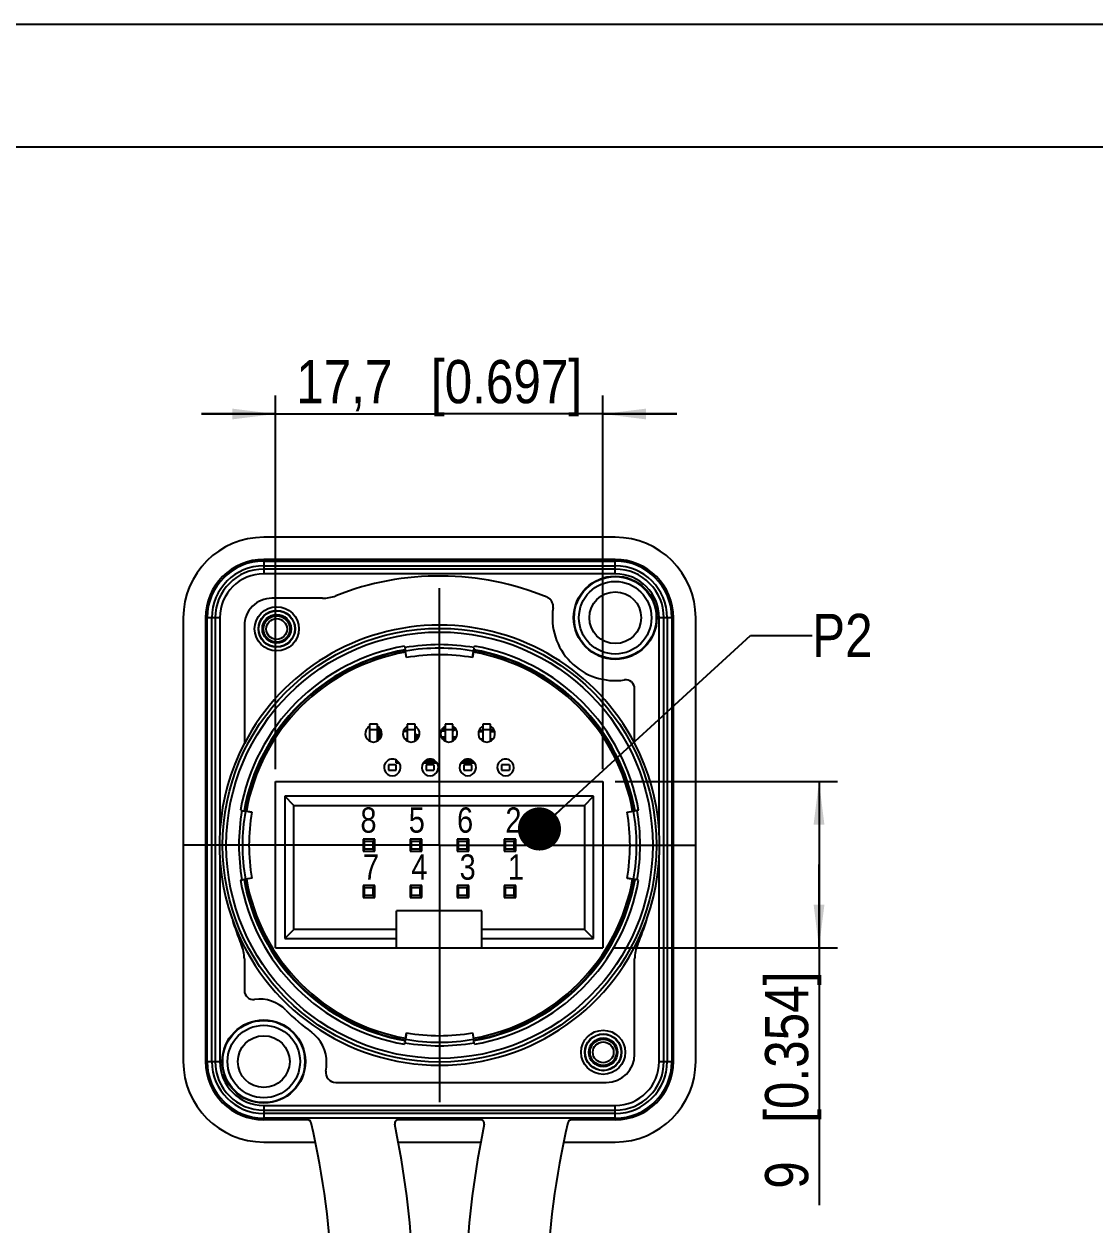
# Model space of a CAD drawing. Header units: millimetres. Extents: x 0 to 420, y 0 to 297.
# Drawn here: x 246.3 to 333.2, y 199.6 to 297 of the extents above; entities that cross this region are included whole.
import ezdxf

# ---------------------------------------------------------------- set-up
doc = ezdxf.new("R2010")
doc.units = ezdxf.units.MM
doc.header["$LTSCALE"] = 23.1
doc.layers.get('0').update_dxf_attribs({"linetype": 'CONTINUOUS'})
for name, color, linetype in [('_03_2D_DRAWING_DIMENSION', 7, 'CONTINUOUS'), ('_04_NOTES', 7, 'CONTINUOUS'), ('_24_IMPORT', 7, 'CONTINUOUS'), ('_26_DATUM_AXIS', 7, 'CONTINUOUS')]:
    doc.layers.add(name, color=color, linetype=linetype)
doc.styles.get("Standard").update_dxf_attribs({"font": 'arialn.ttf'})
doc.dimstyles.new('DIMSTYLE_1', dxfattribs={"dimtxt": 3.5, "dimasz": 3.5, "dimexe": 1.5, "dimexo": 1, "dimgap": 0.875, "dimtad": 1, "dimlfac": 0.666667, "dimdsep": 46, "dimtxsty": 'STANDARD', "dimblk": '_FILLED', "dimblk1": '_FILLED', "dimblk2": '_FILLED', "dimcen": 0.09, "dimclrt": 7, "dimazin": 2, "dimtp": 0.2, "dimtm": 0.2, "dimtfac": 1, "dimtofl": 0, "dimtmove": 0, "dimatfit": 3, "dimldrblk": '_FILLED', "dimfxl": 1, "dimtolj": 1, "dimarcsym": 0})
doc.dimstyles.get("Standard").update_dxf_attribs({"dimtxt": 3.5, "dimasz": 3.5, "dimexe": 1.5, "dimexo": 1, "dimtad": 1, "dimdsep": 46, "dimtxsty": 'STANDARD', "dimblk": '_FILLED', "dimblk1": '_FILLED', "dimblk2": '_FILLED', "dimcen": 0.09, "dimclrt": 7, "dimazin": 2, "dimtol": 1, "dimtp": 0.05, "dimtm": 0.05, "dimtfac": 1, "dimtofl": 0, "dimtmove": 0, "dimatfit": 3, "dimldrblk": '_FILLED', "dimfxl": 1, "dimtolj": 1, "dimarcsym": 0})

# ---------------------------------------------------------------- blocks, each defined once
blk = doc.blocks.new('_FILLED')
at = {"color": 0, "linetype": 'BYBLOCK'}
blk.add_solid([(0, 0), (-1, 0.125), (-1, -0.125)], dxfattribs=at)
blk = doc.blocks.new('*D7')
at = {"layer": '_03_2D_DRAWING_DIMENSION', "color": 7}
for p, q in [((266.698, 236.568), (266.698, 266.868)), ((293.248, 236.568), (293.248, 266.868)), ((266.698, 265.368), (260.698, 265.368)), ((260.698, 265.368), (279.973, 265.368)), ((299.248, 265.368), (279.973, 265.368)), ((293.248, 265.368), (299.248, 265.368))]:
    blk.add_line(p, q, dxfattribs=at)
at = {"layer": '_03_2D_DRAWING_DIMENSION', "color": 7, "xscale": 3.5, "yscale": 3.5, "zscale": 3.5}
blk.add_blockref('_FILLED', (266.698, 265.368), dxfattribs=at)
at = {"layer": '_03_2D_DRAWING_DIMENSION', "color": 7, "xscale": 3.5, "yscale": 3.5, "zscale": 3.5, "rotation": 180}
blk.add_blockref('_FILLED', (293.248, 265.368), dxfattribs=at)
at = {"layer": '_03_2D_DRAWING_DIMENSION', "color": 7, "insert": (279.973, 269.743), "char_height": 3.5, "width": 24.612, "attachment_point": 2, "line_spacing_factor": 0.9}
blk.add_mtext('17,7{\\ftxt.shx;\\W1.000000;\\H3.500000; }[0.697]', dxfattribs=at)
blk = doc.blocks.new('*D8')
at = {"layer": '_03_2D_DRAWING_DIMENSION', "color": 7}
for p, q in [((294.248, 235.568), (312.275, 235.568)), ((310.775, 235.568), (310.775, 228.818)), ((310.775, 222.068), (310.775, 228.818)), ((310.775, 228.818), (310.775, 201.182)), ((294.036, 222.068), (312.275, 222.068))]:
    blk.add_line(p, q, dxfattribs=at)
at = {"layer": '_03_2D_DRAWING_DIMENSION', "color": 7, "xscale": 3.5, "yscale": 3.5, "zscale": 3.5}
for p, rotation in [((310.775, 235.568), 90), ((310.775, 222.068), 270)]:
    blk.add_blockref('_FILLED', p, dxfattribs=dict(at, rotation=rotation))
at = {"layer": '_03_2D_DRAWING_DIMENSION', "color": 7, "insert": (306.4, 220.138), "char_height": 3.5, "width": 18.956, "attachment_point": 3, "rotation": 90, "line_spacing_factor": 0.9}
blk.add_mtext('9{\\ftxt.shx;\\W1.000000;\\H3.500000; }[0.354]', dxfattribs=at)

msp = doc.modelspace()

# ---------------------------------------------------------------- linework, layer by layer
at = {"color": 7}
for p, q in [((0, 297), (420, 297)), ((410, 287), (12.5, 287)), ((270.5, 250.419), (266.397, 250.419)), ((264.174, 248.196), (264.174, 238.648)), ((277.17, 246.542), (277.193, 246.415)), ((282.83, 246.542), (282.807, 246.415)), ((277.22, 246.246), (277.185, 246.196)), ((277.317, 245.608), (277.208, 246.229)), ((277.238, 246.152), (277.24, 246.134)), ((277.319, 245.608), (277.24, 246.134)), ((282.681, 245.608), (282.76, 246.134)), ((282.792, 246.229), (282.683, 245.608)), ((282.815, 246.196), (282.78, 246.246)), ((295.826, 238.648), (295.826, 243.084)), ((274.33, 240.202), (274.33, 238.841)), ((274.96, 240.202), (274.33, 240.202)), ((274.33, 239.767), (274.96, 239.767)), ((274.96, 238.841), (274.96, 240.202)), ((275.201, 239.057), (275.201, 239.817)), ((277.39, 239.648), (277.064, 239.648)), ((277.39, 239.709), (277.089, 239.709)), ((277.39, 240.202), (277.39, 238.841)), ((278.02, 240.202), (277.39, 240.202)), ((277.39, 239.767), (278.02, 239.767)), ((278.02, 238.841), (278.02, 240.202)), ((280.45, 239.638), (280.122, 239.638)), ((280.45, 240.202), (280.45, 238.841)), ((281.08, 240.202), (280.45, 240.202)), ((280.45, 239.767), (281.08, 239.767)), ((281.08, 238.841), (281.08, 240.202)), ((281.262, 239.755), (281.08, 239.655)), ((283.51, 239.648), (283.184, 239.648)), ((283.51, 239.709), (283.209, 239.709)), ((283.51, 240.202), (283.51, 238.841)), ((284.14, 240.202), (283.51, 240.202)), ((283.51, 239.767), (284.14, 239.767)), ((284.14, 238.841), (284.14, 240.202)), ((284.425, 239.697), (284.14, 239.65)), ((284.445, 239.698), (284.425, 239.697)), ((284.425, 239.618), (284.425, 239.697)), ((277.217, 238.973), (277.39, 238.973)), ((277.278, 238.918), (277.39, 238.918)), ((278.02, 238.973), (278.186, 238.973)), ((278.02, 238.918), (278.132, 238.918)), ((278.027, 239.018), (278.231, 239.018)), ((280.239, 239.018), (280.45, 239.018)), ((281.08, 239.018), (281.291, 239.018)), ((283.51, 238.973), (283.337, 238.973)), ((283.51, 238.918), (283.398, 238.918)), ((284.285, 238.946), (284.14, 238.97)), ((284.252, 238.918), (284.14, 238.918)), ((264.171, 238.64), (264.174, 238.648)), ((295.829, 238.64), (295.826, 238.648)), ((275.86, 236.918), (275.86, 236.468)), ((276.49, 236.918), (275.86, 236.918)), ((276.475, 237.068), (276.475, 237.296)), ((276.706, 237.105), (276.475, 237.105)), ((276.475, 237.068), (276.735, 237.068)), ((276.49, 236.468), (276.49, 236.918)), ((278.675, 237.068), (279.795, 237.068)), ((279.766, 237.105), (278.704, 237.105)), ((278.92, 236.918), (278.92, 236.468)), ((279.55, 236.918), (278.92, 236.918)), ((279.55, 236.918), (279.55, 236.468)), ((281.735, 237.068), (282.855, 237.068)), ((282.826, 237.105), (281.764, 237.105)), ((281.98, 236.918), (281.98, 236.468)), ((282.61, 236.918), (281.98, 236.918)), ((282.61, 236.468), (282.61, 236.918)), ((285.04, 236.918), (285.04, 236.468)), ((285.67, 236.918), (285.04, 236.918)), ((285.67, 236.918), (285.67, 236.468)), ((275.86, 236.468), (276.49, 236.468)), ((278.92, 236.468), (279.55, 236.468)), ((281.98, 236.468), (282.61, 236.468)), ((285.04, 236.468), (285.67, 236.468)), ((263.85, 233.222), (263.978, 233.2)), ((264.196, 233.208), (264.146, 233.173)), ((264.164, 233.185), (264.785, 233.075)), ((264.784, 233.073), (264.258, 233.152)), ((295.215, 233.075), (295.836, 233.185)), ((295.216, 233.073), (295.742, 233.152)), ((295.76, 233.155), (295.742, 233.152)), ((295.854, 233.173), (295.804, 233.208)), ((296.15, 233.222), (296.022, 233.2)), ((263.85, 227.563), (263.978, 227.585)), ((264.146, 227.612), (264.196, 227.577)), ((264.785, 227.71), (264.164, 227.6)), ((264.24, 227.63), (264.258, 227.633)), ((264.784, 227.712), (264.258, 227.633)), ((295.836, 227.6), (295.215, 227.71)), ((295.216, 227.712), (295.742, 227.633)), ((295.804, 227.577), (295.854, 227.612)), ((296.15, 227.563), (296.022, 227.585)), ((264.174, 221.166), (264.174, 218.602)), ((295.826, 213.452), (295.826, 221.166)), ((277.17, 214.243), (277.193, 214.37)), ((277.185, 214.589), (277.22, 214.539)), ((277.208, 214.556), (277.317, 215.177)), ((277.319, 215.177), (277.24, 214.651)), ((282.681, 215.177), (282.76, 214.651)), ((282.683, 215.177), (282.792, 214.556)), ((282.762, 214.633), (282.76, 214.651)), ((282.78, 214.539), (282.815, 214.589)), ((282.83, 214.243), (282.807, 214.37)), ((271.58, 211.154), (293.528, 211.154))]:
    msp.add_line(p, q, dxfattribs=at)
at = {"color": 9}
for p, q in [((275.051, 238.899), (275.051, 239.982)), ((277.39, 240.009), (277.349, 240.009)), ((280.45, 239.807), (280.202, 239.807)), ((281.203, 239.949), (281.08, 239.835)), ((283.51, 240.009), (283.469, 240.009)), ((284.43, 239.734), (284.388, 239.714)), ((278.121, 239.182), (278.127, 239.183)), ((278.127, 239.183), (278.344, 239.223)), ((278.127, 239.183), (278.127, 239.018)), ((278.127, 239.183), (278.328, 239.183)), ((280.142, 239.183), (280.45, 239.183)), ((281.08, 239.183), (281.388, 239.183)), ((276.475, 237.249), (276.554, 237.249)), ((278.856, 237.249), (279.614, 237.249)), ((281.916, 237.249), (282.674, 237.249))]:
    msp.add_line(p, q, dxfattribs=at)
for centre, radius in [((266.8, 247.943), 1.79), ((266.8, 247.943), 1.49), ((280, 230.393), 17.289), ((293.275, 213.593), 1.79), ((293.275, 213.593), 1.49)]:
    msp.add_circle(centre, radius, dxfattribs=at)
at = {"color": 7}
msp.add_circle((280, 230.393), 17.589, dxfattribs=at)
for centre, radius, start, end in [((280, 229.343), 22.885, 67.57886, 111.58664), ((266.397, 248.196), 2.223, 89.99995, 180), ((270.5, 253.376), 2.957, 269.99995, 291.41928), ((294.25, 248.843), 5.099, 171.05372, 278.4266), ((280, 230.393), 17.85, 27.54898, 152.45102), ((280, 230.393), 16.096, 99.94633, 170.05367), ((280, 230.393), 16.053, 100.10054, 169.89946), ((280, 230.393), 15.45, 80.00728, 99.99272), ((280, 230.393), 16.096, 9.94633, 80.05367), ((312.523, 241.17), 30.175, 169.99072, 170.24797), ((280, 230.393), 16.053, 10.10054, 79.89946), ((295.103, 243.084), 0.723, 0, 98.4266), ((274.645, 239.438), 0.675, 133.76174, 46.23826), ((277.705, 239.438), 0.675, 133.76174, 46.23826), ((280.765, 239.438), 0.675, 133.76174, 46.23826), ((283.825, 239.438), 0.675, 133.76174, 46.23826), ((280, 230.393), 17.849, 152.47726, 199.5337), ((280, 230.393), 17.849, 340.4663, 27.52274), ((276.175, 236.693), 0.675, 128.94244, 51.05756), ((279.235, 236.693), 0.675, 128.94244, 51.05756), ((282.295, 236.693), 0.675, 128.94244, 51.05756), ((285.355, 236.693), 0.675, 128.94244, 51.05756), ((269.222, 262.915), 30.175, 259.99072, 260.24797), ((280, 230.393), 15.45, 170.00728, 189.99272), ((280, 230.393), 15.45, 350.00728, 9.99272), ((280, 230.393), 16.096, 189.94633, 260.05367), ((280, 230.393), 16.053, 190.10054, 259.89946), ((280, 230.393), 16.096, 279.94633, 350.05367), ((280, 230.393), 16.053, 280.10054, 349.89946), ((290.778, 197.87), 30.175, 79.99072, 80.24797), ((280.012, 230.042), 17.746, 198.45493, 198.67955), ((280, 230.393), 17.85, 199.75699, 340.24301), ((280, 229.343), 17.523, 196.52413, 203.44703), ((280, 229.343), 17.523, 336.55288, 343.47587), ((279.988, 230.042), 17.746, 341.32045, 341.54507), ((261.147, 221.166), 3.027, 0, 23.44703), ((298.853, 221.166), 3.027, 156.55288, 180), ((264.897, 218.602), 0.723, 180, 277.648), ((265.396, 214.885), 3.027, 44.71131, 97.648), ((280, 229.343), 17.523, 224.71131, 233.65526), ((267.821, 212.79), 3.027, 358.55317, 53.65526), ((247.477, 219.615), 30.175, 349.99072, 350.24797), ((280, 230.393), 15.45, 260.00728, 279.99272), ((293.528, 213.452), 2.298, 270, 360), ((265.75, 212.843), 5.099, 351.31822, 358.55317), ((271.579, 211.952), 0.798, 171.31822, 270.05132)]:
    msp.add_arc(centre, radius, start, end, dxfattribs=at)
at = {"color": 9}
for centre, radius, start, end in [((280, 230.393), 16.396, 99.93824, 170.06176), ((280, 230.393), 16.266, 80.06225, 99.93775), ((280, 230.393), 16.396, 9.93824, 80.06176), ((280, 230.393), 15.982, 80.05694, 99.94306), ((278.424, 240.822), 0.911, 243.61137, 250.80997), ((284.389, 240.015), 0.301, 214.03179, 222.49982), ((284.388, 240.014), 0.3, 222.48123, 269.99538), ((278.424, 240.231), 0.911, 243.62167, 266.49741), ((280, 230.393), 16.266, 170.06225, 189.93775), ((280, 230.393), 15.982, 170.05694, 189.94306), ((280, 230.393), 15.982, 350.05694, 9.94306), ((280, 230.393), 16.266, 350.06225, 9.93775), ((280, 230.393), 16.396, 189.93824, 260.06176), ((280, 230.393), 16.396, 279.93824, 350.06176), ((280, 230.393), 16.266, 260.06225, 279.93775), ((280, 230.393), 15.982, 260.05694, 279.94306)]:
    msp.add_arc(centre, radius, start, end, dxfattribs=at)
at = {"color": 7}
msp.add_ellipse((281.05, 239.638), major_axis=(0.294, 0.294), ratio=0.19438, start_param=-0.977384, end_param=-0.68989, dxfattribs=at)
for points, knots in [([(289.213, 249.635), (289.227, 249.722), (289.222, 249.903), (289.127, 250.154), (288.962, 250.366), (288.81, 250.464), (288.729, 250.498)], [0, 0, 0, 0, 0.249869, 0.499868, 0.749913, 1, 1, 1, 1]), ([(277.193, 246.415), (277.197, 246.388), (277.213, 246.301), (277.228, 246.213), (277.238, 246.152)], [0, 0, 0, 0, 0.303556, 1, 1, 1, 1]), ([(282.76, 246.134), (282.761, 246.142), (282.768, 246.191), (282.777, 246.24), (282.784, 246.281)], [0, 0, 0, 0, 0.159525, 1, 1, 1, 1]), ([(278.121, 239.182), (278.112, 239.188), (278.094, 239.204), (278.059, 239.244), (278.036, 239.28), (278.02, 239.305)], [0, 0, 0, 0, 0.208051, 0.447819, 1, 1, 1, 1]), ([(278.12, 239.179), (278.113, 239.155), (278.103, 239.122), (278.086, 239.082), (278.075, 239.059), (278.064, 239.041), (278.052, 239.028), (278.04, 239.02), (278.031, 239.018), (278.027, 239.018)], [0, 0, 0, 0, 0.382464, 0.537514, 0.669078, 0.778204, 0.866796, 0.938481, 1, 1, 1, 1]), ([(264.258, 233.152), (264.251, 233.153), (264.201, 233.161), (264.152, 233.169), (264.111, 233.176)], [0, 0, 0, 0, 0.159525, 1, 1, 1, 1]), ([(296.022, 233.2), (295.996, 233.195), (295.908, 233.18), (295.821, 233.165), (295.76, 233.155)], [0, 0, 0, 0, 0.303556, 1, 1, 1, 1]), ([(263.978, 227.585), (264.004, 227.59), (264.092, 227.605), (264.179, 227.62), (264.24, 227.63)], [0, 0, 0, 0, 0.303556, 1, 1, 1, 1]), ([(295.742, 227.633), (295.749, 227.632), (295.799, 227.624), (295.848, 227.616), (295.889, 227.609)], [0, 0, 0, 0, 0.159525, 1, 1, 1, 1]), ([(277.24, 214.651), (277.239, 214.643), (277.232, 214.594), (277.223, 214.545), (277.216, 214.504)], [0, 0, 0, 0, 0.159525, 1, 1, 1, 1]), ([(282.807, 214.37), (282.803, 214.397), (282.787, 214.484), (282.772, 214.572), (282.762, 214.633)], [0, 0, 0, 0, 0.303556, 1, 1, 1, 1])]:
    msp.add_open_spline(points, degree=3, knots=knots, dxfattribs=at)
at = {"color": 9}
msp.add_open_spline([(284.388, 239.714), (284.388, 239.714), (284.386, 239.714), (284.382, 239.714), (284.377, 239.713), (284.365, 239.713), (284.346, 239.712), (284.317, 239.712), (284.281, 239.711), (284.22, 239.711), (284.171, 239.71), (284.137, 239.71)], degree=3, knots=[0, 0, 0, 0, 0.00674, 0.021521, 0.044303, 0.075011, 0.159875, 0.275024, 0.418716, 0.589103, 1, 1, 1, 1], dxfattribs=at)
at = {"layer": '_24_IMPORT', "color": 7}
for p, q in [((294.25, 255.368), (265.75, 255.368)), ((294.25, 253.567), (265.75, 253.567)), ((265.75, 253.436), (294.25, 253.436)), ((294.25, 252.406), (265.75, 252.406)), ((259.225, 248.843), (259.225, 212.843)), ((261.025, 248.843), (261.025, 212.843)), ((261.157, 212.843), (261.157, 248.843)), ((262.186, 248.843), (262.186, 231.492)), ((297.814, 231.492), (297.814, 248.843)), ((298.843, 248.843), (298.843, 212.843)), ((298.975, 212.843), (298.975, 248.843)), ((300.775, 212.843), (300.775, 248.843)), ((277.39, 239.618), (277.057, 239.618)), ((277.179, 239.018), (277.39, 239.018)), ((283.177, 239.618), (283.51, 239.618)), ((283.299, 239.018), (283.51, 239.018)), ((284.14, 239.618), (284.473, 239.618)), ((284.14, 239.018), (284.351, 239.018)), ((266.698, 222.068), (266.698, 235.568)), ((266.698, 235.568), (293.248, 235.568)), ((293.248, 235.568), (293.248, 222.068)), ((267.448, 234.368), (267.448, 222.818)), ((268.198, 233.618), (267.448, 234.368)), ((292.498, 234.368), (267.448, 234.368)), ((291.748, 233.618), (292.498, 234.368)), ((292.498, 222.818), (292.498, 234.368)), ((268.198, 223.568), (268.198, 233.618)), ((268.198, 233.618), (291.748, 233.618)), ((291.748, 233.618), (291.748, 223.568)), ((273.805, 230.873), (273.805, 229.913)), ((274.765, 230.873), (273.805, 230.873)), ((274.588, 230.723), (274.738, 230.873)), ((274.765, 229.913), (274.765, 230.873)), ((277.615, 230.873), (277.615, 229.913)), ((278.575, 230.873), (277.615, 230.873)), ((278.548, 230.873), (278.398, 230.723)), ((278.575, 229.913), (278.575, 230.873)), ((281.425, 230.873), (281.425, 229.913)), ((282.385, 230.873), (281.425, 230.873)), ((282.358, 230.873), (282.208, 230.723)), ((282.385, 229.913), (282.385, 230.873)), ((285.235, 230.873), (285.235, 229.913)), ((286.195, 230.873), (285.235, 230.873)), ((286.168, 230.873), (286.018, 230.723)), ((286.195, 229.913), (286.195, 230.873)), ((273.928, 230.723), (273.805, 230.845)), ((273.805, 229.94), (273.928, 230.063)), ((273.805, 229.913), (274.765, 229.913)), ((273.928, 230.063), (273.928, 230.723)), ((273.928, 230.723), (274.588, 230.723)), ((274.588, 230.063), (273.928, 230.063)), ((274.588, 230.723), (274.588, 230.063)), ((274.738, 229.913), (274.588, 230.063)), ((277.615, 230.845), (277.738, 230.723)), ((277.738, 230.063), (277.615, 229.94)), ((277.615, 229.913), (278.575, 229.913)), ((277.738, 230.063), (277.738, 230.723)), ((277.738, 230.723), (278.398, 230.723)), ((278.398, 230.063), (277.738, 230.063)), ((278.398, 230.723), (278.398, 230.063)), ((278.398, 230.063), (278.548, 229.913)), ((281.425, 230.845), (281.548, 230.723)), ((281.548, 230.063), (281.425, 229.94)), ((281.425, 229.913), (282.385, 229.913)), ((281.548, 230.063), (281.548, 230.723)), ((281.548, 230.723), (282.208, 230.723)), ((282.208, 230.063), (281.548, 230.063)), ((282.208, 230.723), (282.208, 230.063)), ((282.208, 230.063), (282.358, 229.913)), ((285.235, 230.845), (285.358, 230.723)), ((285.358, 230.063), (285.235, 229.94)), ((285.235, 229.913), (286.195, 229.913)), ((285.358, 230.063), (285.358, 230.723)), ((285.358, 230.723), (286.018, 230.723)), ((286.018, 230.063), (285.358, 230.063)), ((286.018, 230.723), (286.018, 230.063)), ((286.018, 230.063), (286.168, 229.913)), ((262.186, 229.309), (262.186, 212.843)), ((297.814, 212.843), (297.814, 229.309)), ((273.805, 227.123), (273.805, 226.163)), ((274.765, 227.123), (273.805, 227.123)), ((273.928, 226.973), (273.805, 227.095)), ((273.928, 226.313), (273.928, 226.973)), ((273.928, 226.973), (274.588, 226.973)), ((274.588, 226.973), (274.738, 227.123)), ((274.588, 226.973), (274.588, 226.313)), ((274.765, 226.163), (274.765, 227.123)), ((277.615, 227.123), (277.615, 226.163)), ((278.575, 227.123), (277.615, 227.123)), ((277.738, 226.973), (277.615, 227.095)), ((277.738, 226.313), (277.738, 226.973)), ((277.738, 226.973), (278.398, 226.973)), ((278.398, 226.973), (278.548, 227.123)), ((278.398, 226.973), (278.398, 226.313)), ((278.575, 226.163), (278.575, 227.123)), ((281.425, 227.123), (281.425, 226.163)), ((282.385, 227.123), (281.425, 227.123)), ((281.425, 227.095), (281.548, 226.973)), ((281.548, 226.313), (281.548, 226.973)), ((281.548, 226.973), (282.208, 226.973)), ((282.208, 226.973), (282.358, 227.123)), ((282.208, 226.973), (282.208, 226.313)), ((282.385, 226.163), (282.385, 227.123)), ((285.235, 227.123), (285.235, 226.163)), ((286.195, 227.123), (285.235, 227.123)), ((285.235, 227.095), (285.358, 226.973)), ((285.358, 226.313), (285.358, 226.973)), ((285.358, 226.973), (286.018, 226.973)), ((286.168, 227.123), (286.018, 226.973)), ((286.018, 226.973), (286.018, 226.313)), ((286.195, 226.163), (286.195, 227.123)), ((273.805, 226.19), (273.928, 226.313)), ((273.805, 226.163), (274.765, 226.163)), ((274.588, 226.313), (273.928, 226.313)), ((274.738, 226.163), (274.588, 226.313)), ((277.615, 226.19), (277.738, 226.313)), ((277.615, 226.163), (278.575, 226.163)), ((278.398, 226.313), (277.738, 226.313)), ((278.548, 226.163), (278.398, 226.313)), ((281.425, 226.19), (281.548, 226.313)), ((281.425, 226.163), (282.385, 226.163)), ((282.208, 226.313), (281.548, 226.313)), ((282.208, 226.313), (282.358, 226.163)), ((285.358, 226.313), (285.235, 226.19)), ((285.235, 226.163), (286.195, 226.163)), ((286.018, 226.313), (285.358, 226.313)), ((286.018, 226.313), (286.168, 226.163)), ((276.523, 222.068), (276.523, 225.068)), ((283.423, 225.068), (276.523, 225.068)), ((283.423, 222.068), (283.423, 225.068)), ((268.198, 223.568), (267.448, 222.818)), ((276.523, 223.568), (268.198, 223.568)), ((291.748, 223.568), (283.423, 223.568)), ((292.498, 222.818), (291.748, 223.568)), ((267.448, 222.818), (276.523, 222.818)), ((283.423, 222.818), (292.498, 222.818)), ((266.698, 222.068), (293.248, 222.068)), ((265.75, 209.279), (294.25, 209.279)), ((294.25, 208.249), (265.75, 208.249)), ((269.293, 208.118), (265.75, 208.118)), ((283.333, 208.118), (276.668, 208.118)), ((294.25, 208.118), (290.708, 208.118)), ((265.75, 206.317), (269.931, 206.317)), ((276.659, 206.317), (283.342, 206.317)), ((290.07, 206.317), (294.25, 206.317))]:
    msp.add_line(p, q, dxfattribs=at)
at = {"layer": '_24_IMPORT', "color": 9}
for p, q in [((265.75, 253.436), (265.75, 252.406)), ((294.25, 252.406), (294.25, 253.436)), ((265.75, 253.057), (294.25, 253.057)), ((294.25, 252.785), (265.75, 252.785)), ((262.186, 248.843), (261.157, 248.843)), ((261.535, 212.843), (261.535, 248.843)), ((261.807, 248.843), (261.807, 212.843)), ((298.843, 248.843), (297.814, 248.843)), ((298.193, 212.843), (298.193, 248.843)), ((298.465, 248.843), (298.465, 212.843)), ((261.157, 212.843), (262.186, 212.843)), ((297.814, 212.843), (298.843, 212.843)), ((265.75, 209.279), (265.75, 208.249)), ((265.75, 208.9), (294.25, 208.9)), ((294.25, 208.628), (265.75, 208.628)), ((294.25, 208.249), (294.25, 209.279))]:
    msp.add_line(p, q, dxfattribs=at)
at = {"layer": '_24_IMPORT', "color": 7}
for centre, radius in [((294.25, 248.843), 3.375), ((294.25, 248.843), 2.1), ((265.75, 212.843), 3.375), ((265.75, 212.843), 2.1)]:
    msp.add_circle(centre, radius, dxfattribs=at)
at = {"layer": '_24_IMPORT', "color": 9}
for centre, radius in [((294.25, 248.843), 3.332), ((294.25, 248.843), 2.942), ((266.794, 247.928), 1.067), ((266.794, 247.928), 0.842), ((265.75, 212.843), 3.332), ((265.75, 212.843), 2.942), ((293.275, 213.593), 1.067), ((293.275, 213.593), 0.842)]:
    msp.add_circle(centre, radius, dxfattribs=at)
at = {"layer": '_24_IMPORT', "color": 7}
for centre, radius, start, end in [((265.75, 248.843), 6.525, 90, 180), ((294.25, 248.843), 6.525, 0, 90), ((265.75, 248.843), 4.725, 90, 180), ((265.75, 248.843), 4.593, 90, 180), ((294.25, 248.843), 4.725, 0, 90), ((294.25, 248.843), 4.593, 0, 90), ((265.75, 248.843), 3.564, 90, 180), ((294.25, 248.843), 3.564, 0, 90), ((280, 230.393), 16.05, 100.00088, 169.99951), ((280, 230.393), 15.9, 100.00274, 170.00276), ((280, 230.393), 15.9, 9.997, 79.99727), ((280, 230.393), 16.05, 10.0005, 79.99988), ((274.645, 239.438), 0.675, 117.8693, 133.76174), ((274.645, 239.438), 0.675, 46.23826, 62.13066), ((277.705, 239.438), 0.675, 117.8693, 133.76174), ((277.705, 239.438), 0.675, 46.23826, 62.13066), ((280.765, 239.438), 0.675, 117.8693, 133.76174), ((280.765, 239.438), 0.675, 46.23826, 62.13066), ((283.825, 239.438), 0.675, 117.8693, 133.76174), ((283.825, 239.438), 0.675, 46.23826, 62.13066), ((276.175, 236.693), 0.675, 51.05756, 128.94244), ((279.235, 236.693), 0.675, 51.05756, 128.94244), ((282.295, 236.693), 0.675, 51.05756, 128.94244), ((285.355, 236.693), 0.675, 51.05756, 128.94244), ((280, 230.393), 16.05, 189.99995, 259.99925), ((280, 230.393), 15.9, 189.997, 259.99727), ((280, 230.393), 15.9, 280.00274, 350.00276), ((280, 230.393), 16.05, 280.00022, 350.00026), ((265.75, 212.843), 6.525, 180, 270), ((265.75, 212.843), 4.725, 180, 270), ((265.75, 212.843), 4.593, 180, 270), ((265.75, 212.843), 3.564, 180, 270), ((294.25, 212.843), 6.525, 270, 360), ((294.25, 212.843), 4.725, 270, 360), ((294.25, 212.843), 4.593, 270, 360), ((294.25, 212.843), 3.564, 270, 360), ((269.293, 207.814), 0.303, 75.71653, 89.9558), ((269.294, 207.817), 0.3, 37.01246, 75.71592), ((269.295, 207.818), 0.299, 25.92187, 36.98844), ((269.294, 207.817), 0.3, 13.14566, 25.92657), ((203.842, 192.588), 67.5, 350.42254, 13.09918), ((203.842, 192.588), 74.1, 353.63338, 11.8126), ((276.668, 207.814), 0.304, 90.0467, 102.506), ((356.158, 192.584), 74.1, 168.1847, 186.36396), ((283.333, 207.814), 0.303, 77.81112, 89.95342), ((356.158, 192.584), 67.5, 166.89781, 189.57438), ((290.707, 207.818), 0.3, 152.51683, 166.8518), ((290.706, 207.818), 0.298, 143.27857, 152.51428), ((290.707, 207.818), 0.3, 139.61695, 143.2635), ((290.708, 207.817), 0.301, 102.80132, 139.61102), ((290.708, 207.814), 0.303, 90.04419, 102.80477)]:
    msp.add_arc(centre, radius, start, end, dxfattribs=at)
at = {"layer": '_24_IMPORT', "color": 9}
for centre, radius, start, end in [((265.75, 248.843), 4.215, 90, 180), ((265.75, 248.843), 3.943, 90, 180), ((294.25, 248.843), 4.215, 0, 90), ((294.25, 248.843), 3.943, 0, 90), ((265.75, 212.843), 4.215, 180, 270), ((265.75, 212.843), 3.943, 180, 270), ((294.25, 212.843), 4.215, 270, 360), ((294.25, 212.843), 3.943, 270, 360)]:
    msp.add_arc(centre, radius, start, end, dxfattribs=at)
at = {"layer": '_24_IMPORT', "color": 7}
for points, knots in [([(269.586, 207.886), (269.571, 207.95), (269.495, 208.072), (269.359, 208.118), (269.293, 208.118)], [0, 0, 0, 0, 0.499971, 1, 1, 1, 1]), ([(276.668, 208.118), (276.624, 208.118), (276.534, 208.098), (276.427, 208.014), (276.365, 207.892), (276.364, 207.8), (276.373, 207.757)], [0, 0, 0, 0, 0.250062, 0.500065, 0.750021, 1, 1, 1, 1]), ([(276.602, 208.11), (276.564, 208.102), (276.491, 208.07), (276.409, 207.985), (276.364, 207.874), (276.365, 207.795), (276.373, 207.757)], [0, 0, 0, 0, 0.250121, 0.500055, 0.750011, 1, 1, 1, 1]), ([(283.628, 207.757), (283.637, 207.8), (283.636, 207.892), (283.574, 208.014), (283.467, 208.098), (283.377, 208.118), (283.333, 208.118)], [0, 0, 0, 0, 0.250035, 0.500019, 0.74999, 1, 1, 1, 1]), ([(290.708, 208.118), (290.642, 208.118), (290.506, 208.072), (290.43, 207.95), (290.415, 207.886)], [0, 0, 0, 0, 0.500088, 1, 1, 1, 1])]:
    msp.add_open_spline(points, degree=3, knots=knots, dxfattribs=at)
at = {"layer": '_26_DATUM_AXIS', "color": 7}
for q in [(280, 251.243), (259.15, 230.393), (280, 209.543), (300.85, 230.393)]:
    msp.add_line((280, 230.393), q, dxfattribs=at)
at = {"layer": '_26_DATUM_AXIS', "color": 9}
for centre, radius in [((266.8, 247.943), 1.466), ((266.8, 247.943), 1.166), ((293.275, 213.593), 1.466), ((293.275, 213.593), 1.166)]:
    msp.add_circle(centre, radius, dxfattribs=at)

# ---------------------------------------------------------------- texts
at = {"layer": '_04_NOTES', "color": 7, "attachment_point": 1, "line_spacing_factor": 0.9}
for s, insert, char_height, width in [('P2', (310.216, 249.158), 3.5, 5.166), ('8    5    6    2', (273.588, 233.457), 2.05, 12.5952), ('7    4    3    1', (273.794, 229.646), 2.05, 12.5952)]:
    msp.add_mtext(s, dxfattribs=dict(at, insert=insert, char_height=char_height, width=width))

# ---------------------------------------------------------------- dimensions: what is measured, and where the dimension line sits
at = {"layer": '_03_2D_DRAWING_DIMENSION', "color": 7}
dim = msp.add_linear_dim(base=(293.248, 265.368), p1=(266.698, 235.568), p2=(293.248, 235.568), dimstyle='DIMSTYLE_1', dxfattribs=at)
dim.commit()
dim.dimension.update_dxf_attribs({"geometry": '*D7', "text_midpoint": (279.973, 265.368), "dimtype": 160})
dim = msp.add_linear_dim(base=(310.775, 222.068), p1=(293.248, 235.568), p2=(293.036, 222.068), angle=270, dimstyle='DIMSTYLE_1', dxfattribs=at)
dim.commit()
dim.dimension.update_dxf_attribs({"geometry": '*D8', "text_midpoint": (310.775, 210.66), "dimtype": 160})

# ---------------------------------------------------------------- leaders
at = {"layer": '_04_NOTES', "color": 7}
msp.add_leader([(288.105, 231.711), (305.216, 247.408), (310.216, 247.408)], dimstyle='STANDARD', override={"dimtad": 0, "dimldrblk": 'DOT'}, dxfattribs=at)

doc.saveas('drawing.dxf')
